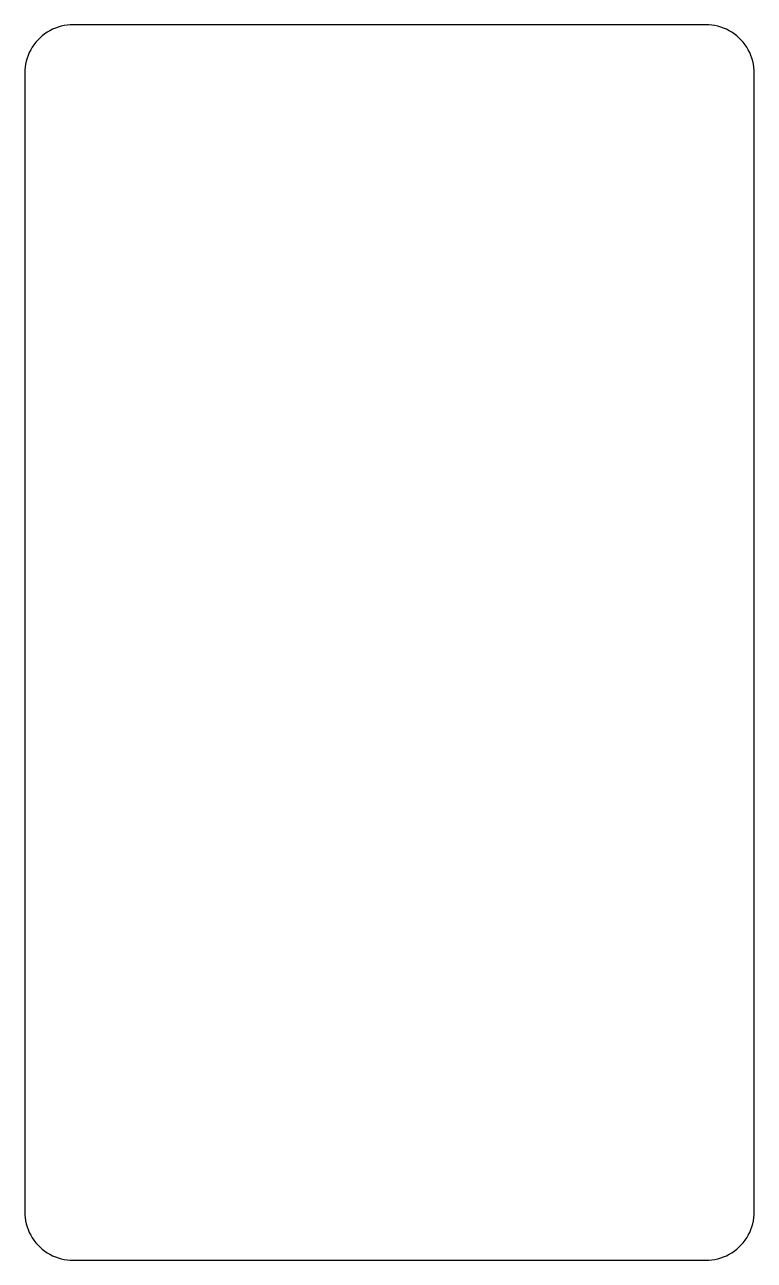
# Model space of a CAD drawing. Header units: metres. Extents: x -22.6 to 22.6, y -38.2 to 38.2.
import ezdxf

# ---------------------------------------------------------------- set-up
doc = ezdxf.new("R2010")
doc.units = ezdxf.units.M

msp = doc.modelspace()

# ---------------------------------------------------------------- linework, layer by layer
for p, q in [((-19.57, 38.226), (-19.7584, 38.2201)), ((19.57, 38.226), (-19.57, 38.226)), ((19.7584, 38.2201), (19.57, 38.226)), ((-21.4823, 37.5375), (-21.6236, 37.4129)), ((-21.3333, 37.653), (-21.4823, 37.5375)), ((-21.1775, 37.759), (-21.3333, 37.653)), ((-21.0153, 37.8549), (-21.1775, 37.759)), ((-20.8473, 37.9405), (-21.0153, 37.8549)), ((-20.6744, 38.0153), (-20.8473, 37.9405)), ((-20.497, 38.0792), (-20.6744, 38.0153)), ((-20.3161, 38.1317), (-20.497, 38.0792)), ((-20.1321, 38.1729), (-20.3161, 38.1317)), ((-19.946, 38.2023), (-20.1321, 38.1729)), ((-19.7584, 38.2201), (-19.946, 38.2023)), ((19.946, 38.2023), (19.7584, 38.2201)), ((20.1321, 38.1729), (19.946, 38.2023)), ((20.3161, 38.1317), (20.1321, 38.1729)), ((20.497, 38.0792), (20.3161, 38.1317)), ((20.6744, 38.0153), (20.497, 38.0792)), ((20.8473, 37.9405), (20.6744, 38.0153)), ((21.0153, 37.8549), (20.8473, 37.9405)), ((21.1775, 37.759), (21.0153, 37.8549)), ((21.3333, 37.653), (21.1775, 37.759)), ((21.4823, 37.5375), (21.3333, 37.653)), ((21.6236, 37.4129), (21.4823, 37.5375)), ((-22.103, 36.8335), (-22.1989, 36.6712)), ((-21.997, 36.9893), (-22.103, 36.8335)), ((-21.8815, 37.1383), (-21.997, 36.9893)), ((-21.7569, 37.2796), (-21.8815, 37.1383)), ((-21.6236, 37.4129), (-21.7569, 37.2796)), ((21.7569, 37.2796), (21.6236, 37.4129)), ((21.8815, 37.1383), (21.7569, 37.2796)), ((21.997, 36.9893), (21.8815, 37.1383)), ((22.103, 36.8335), (21.997, 36.9893)), ((22.1989, 36.6712), (22.103, 36.8335)), ((-22.4757, 35.9721), (-22.5169, 35.7881)), ((-22.4232, 36.153), (-22.4757, 35.9721)), ((-22.3593, 36.3304), (-22.4232, 36.153)), ((-22.2845, 36.5033), (-22.3593, 36.3304)), ((-22.1989, 36.6712), (-22.2845, 36.5033)), ((22.2845, 36.5033), (22.1989, 36.6712)), ((22.3593, 36.3304), (22.2845, 36.5033)), ((22.4232, 36.153), (22.3593, 36.3304)), ((22.4757, 35.9721), (22.4232, 36.153)), ((22.5169, 35.7881), (22.4757, 35.9721)), ((-22.5641, 35.4144), (-22.57, 35.226)), ((-22.57, 35.226), (-22.57, -35.226)), ((-22.5463, 35.602), (-22.5641, 35.4144)), ((-22.5169, 35.7881), (-22.5463, 35.602)), ((22.5463, 35.602), (22.5169, 35.7881)), ((22.5641, 35.4144), (22.5463, 35.602)), ((22.57, 35.226), (22.5641, 35.4144)), ((22.57, -35.226), (22.57, 35.226)), ((-22.57, -35.226), (-22.5641, -35.4144)), ((-22.5641, -35.4144), (-22.5463, -35.602)), ((-22.5463, -35.602), (-22.5169, -35.7881)), ((-22.5169, -35.7881), (-22.4757, -35.9721)), ((22.4757, -35.9721), (22.5169, -35.7881)), ((22.5169, -35.7881), (22.5463, -35.602)), ((22.5463, -35.602), (22.5641, -35.4144)), ((22.5641, -35.4144), (22.57, -35.226)), ((-22.4757, -35.9721), (-22.4232, -36.153)), ((-22.4232, -36.153), (-22.3593, -36.3304)), ((-22.3593, -36.3304), (-22.2845, -36.5033)), ((-22.2845, -36.5033), (-22.1989, -36.6712)), ((-22.1989, -36.6712), (-22.103, -36.8335)), ((22.103, -36.8335), (22.1989, -36.6712)), ((22.1989, -36.6712), (22.2845, -36.5033)), ((22.2845, -36.5033), (22.3593, -36.3304)), ((22.3593, -36.3304), (22.4232, -36.153)), ((22.4232, -36.153), (22.4757, -35.9721)), ((-22.103, -36.8335), (-21.997, -36.9893)), ((-21.997, -36.9893), (-21.8815, -37.1383)), ((-21.8815, -37.1383), (-21.7569, -37.2796)), ((-21.7569, -37.2796), (-21.6236, -37.4129)), ((-21.6236, -37.4129), (-21.4823, -37.5375)), ((21.4823, -37.5375), (21.6236, -37.4129)), ((21.6236, -37.4129), (21.7569, -37.2796)), ((21.7569, -37.2796), (21.8815, -37.1383)), ((21.8815, -37.1383), (21.997, -36.9893)), ((21.997, -36.9893), (22.103, -36.8335)), ((-21.4823, -37.5375), (-21.3333, -37.653)), ((-21.3333, -37.653), (-21.1775, -37.759)), ((-21.1775, -37.759), (-21.0153, -37.8549)), ((-21.0153, -37.8549), (-20.8473, -37.9405)), ((-20.8473, -37.9405), (-20.6744, -38.0153)), ((-20.6744, -38.0153), (-20.497, -38.0792)), ((-20.497, -38.0792), (-20.3161, -38.1317)), ((-20.3161, -38.1317), (-20.1321, -38.1729)), ((-20.1321, -38.1729), (-19.946, -38.2023)), ((-19.946, -38.2023), (-19.7584, -38.2201)), ((-19.7584, -38.2201), (-19.57, -38.226)), ((-19.57, -38.226), (19.57, -38.226)), ((19.57, -38.226), (19.7584, -38.2201)), ((19.7584, -38.2201), (19.946, -38.2023)), ((19.946, -38.2023), (20.1321, -38.1729)), ((20.1321, -38.1729), (20.3161, -38.1317)), ((20.3161, -38.1317), (20.497, -38.0792)), ((20.497, -38.0792), (20.6744, -38.0153)), ((20.6744, -38.0153), (20.8473, -37.9405)), ((20.8473, -37.9405), (21.0153, -37.8549)), ((21.0153, -37.8549), (21.1775, -37.759)), ((21.1775, -37.759), (21.3333, -37.653)), ((21.3333, -37.653), (21.4823, -37.5375))]:
    msp.add_line(p, q)

doc.saveas('drawing.dxf')
